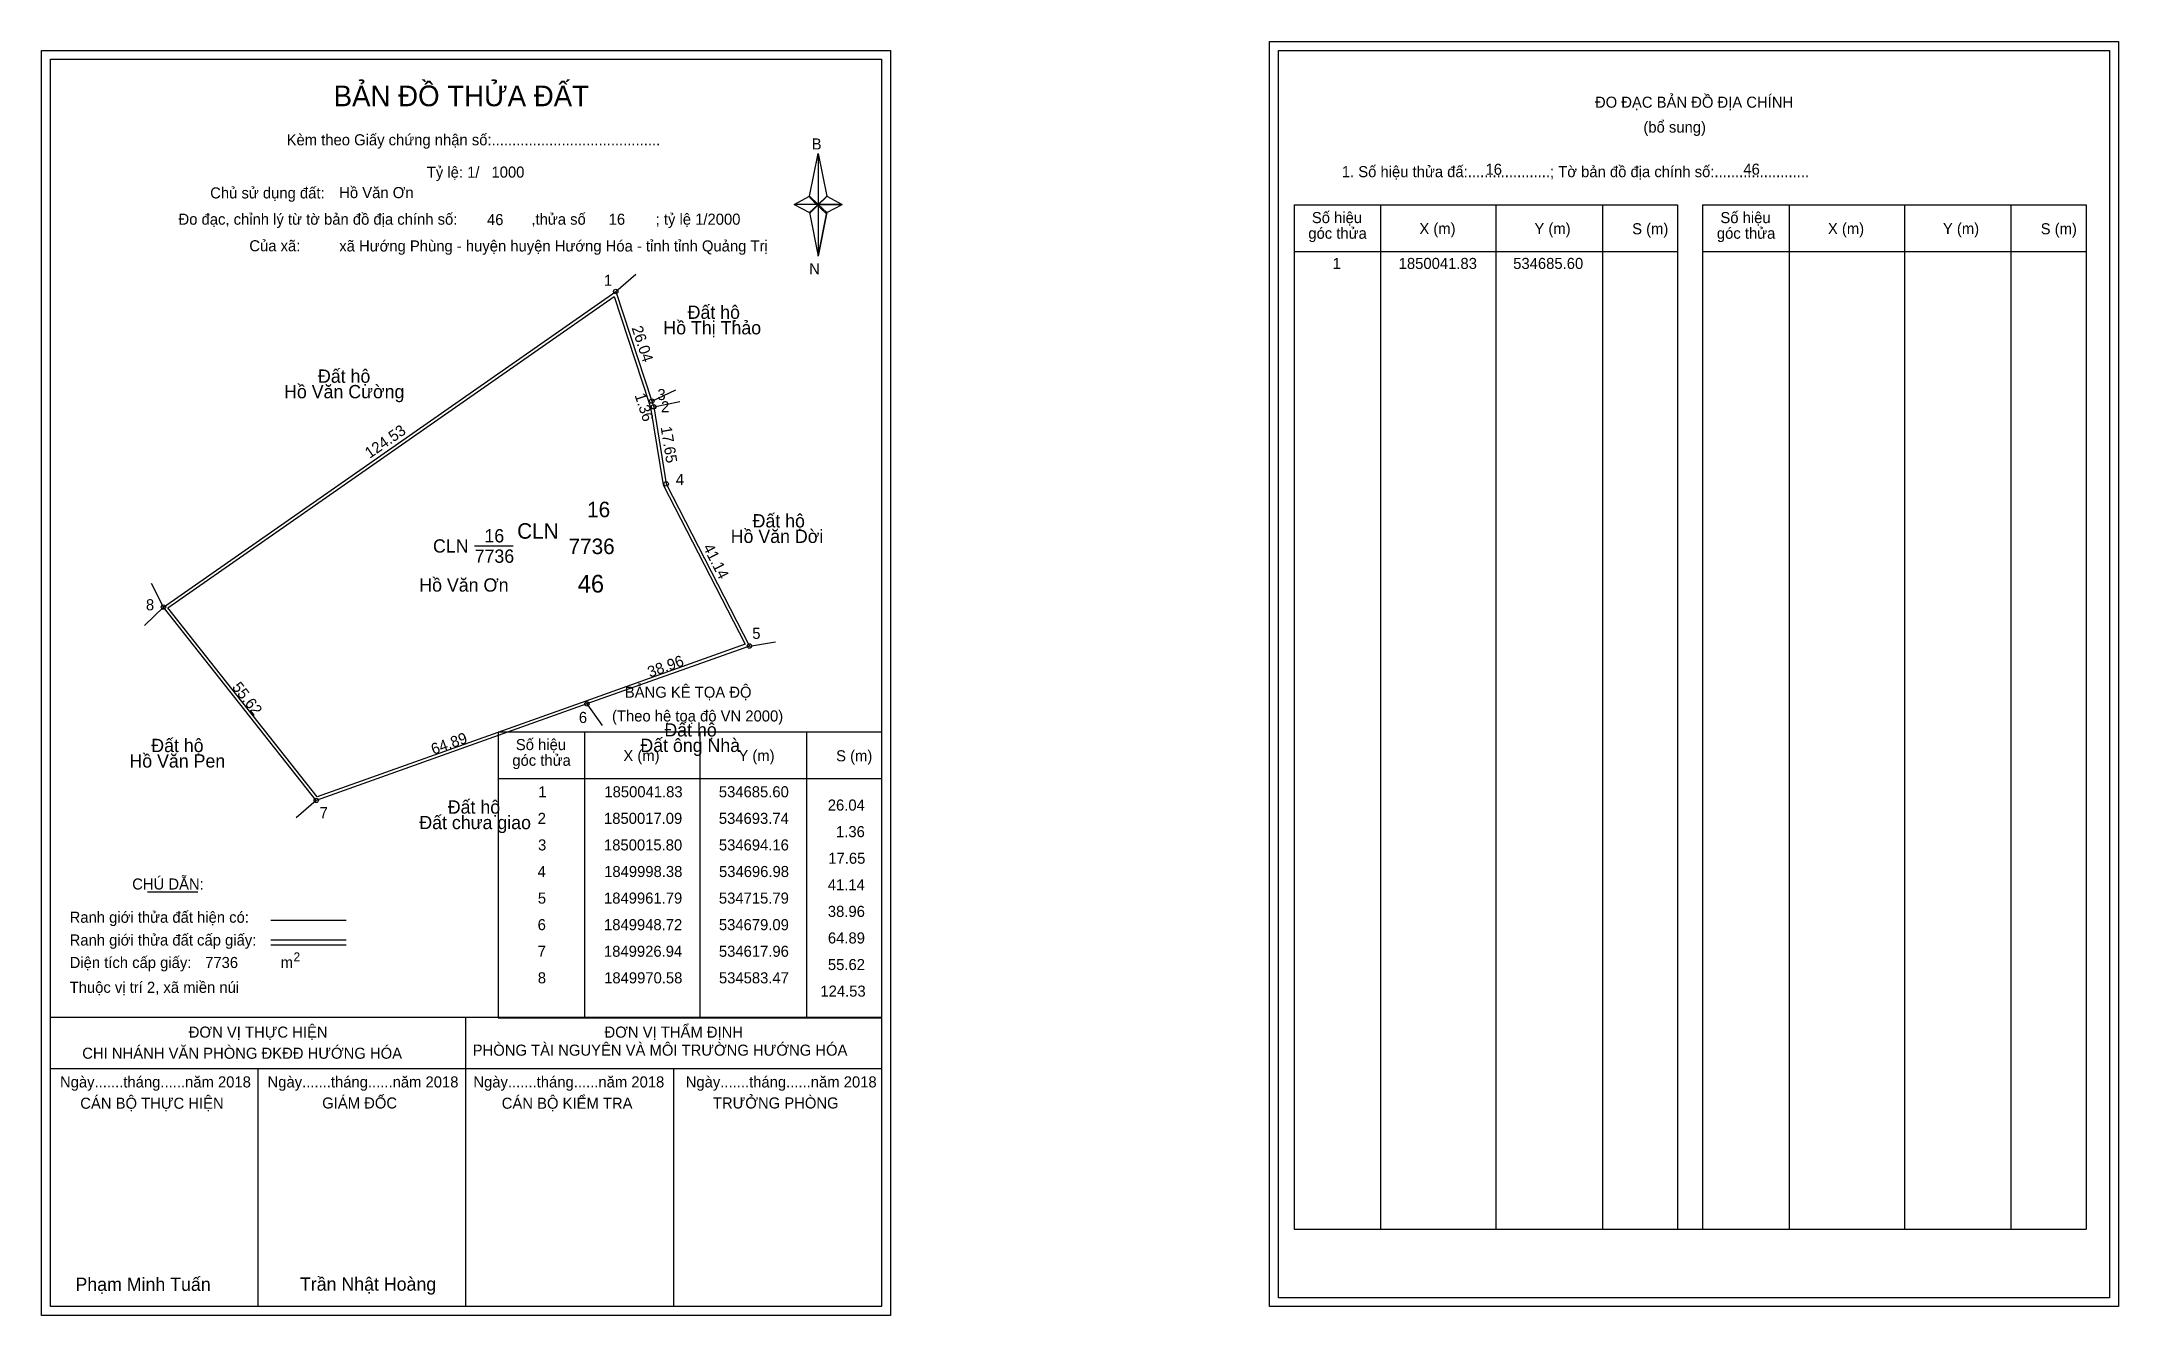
# Model space of a CAD drawing. Extents: x 534556 to 535025, y 1849811 to 1850098.
import ezdxf

# ---------------------------------------------------------------- set-up
doc = ezdxf.new("R2010")
doc.units = 0
for name, color, linetype in [('Level 1', 7, 'Continuous'), ('Level 10', 7, 'Continuous'), ('Level 11', 7, 'Continuous'), ('Level 13', 7, 'Continuous'), ('Level 2', 7, 'Continuous'), ('Level 27', 7, 'Continuous'), ('Level 3', 7, 'Continuous'), ('Level 36', 7, 'Continuous'), ('Level 4', 7, 'Continuous'), ('Level 49', 7, 'Continuous'), ('Level 5', 7, 'Continuous'), ('Level 53', 7, 'Continuous'), ('Level 55', 7, 'Continuous'), ('Level 6', 7, 'Continuous'), ('Level 63', 7, 'Continuous'), ('Level 7', 7, 'Continuous'), ('Level 9', 7, 'Continuous')]:
    doc.layers.add(name, color=color, linetype=linetype)

msp = doc.modelspace()

# ---------------------------------------------------------------- linework, layer by layer
at = {"layer": 'Level 1'}
for p, q in [((534557.93, 1850094.25), (534557.93, 1850094.25)), ((534835.25, 1850096.25), (534835.25, 1850096.25)), ((534729.35, 1850063.37), (534731.32, 1850073.01)), ((534731.32, 1850073.01), (534731.32, 1850061.48)), ((534731.32, 1850073.01), (534733.28, 1850063.37)), ((534725.9, 1850061.48), (534729.35, 1850063.37)), ((534729.35, 1850063.37), (534731.32, 1850061.48)), ((534731.17, 1850061.26), (534729.35, 1850063.15)), ((534731.32, 1850061.48), (534729.35, 1850059.64)), ((534731.17, 1850061.26), (534729.35, 1850059.42)), ((534729.35, 1850059.42), (534731.17, 1850061.26)), ((534733.14, 1850063.15), (534731.17, 1850061.26)), ((534731.17, 1850061.26), (534733.14, 1850063.15)), ((534733.14, 1850059.42), (534731.17, 1850061.26)), ((534733.28, 1850063.37), (534731.32, 1850061.48)), ((534731.32, 1850061.48), (534731.32, 1850049.78)), ((534731.32, 1850061.48), (534736.73, 1850061.48)), ((534731.32, 1850061.48), (534733.28, 1850059.64)), ((534733.28, 1850059.64), (534736.73, 1850061.48)), ((534838.78, 1850061.39), (534925.38, 1850061.39)), ((534858.37, 1849830.13), (534858.37, 1850061.39)), ((534884.44, 1849830.13), (534884.44, 1850061.39)), ((534908.42, 1850061.39), (534908.42, 1849830.13)), ((534925.38, 1850061.39), (534925.38, 1849830.13)), ((534931.04, 1850061.39), (535017.64, 1850061.39)), ((534950.63, 1849830.13), (534950.63, 1850061.39)), ((534976.7, 1849830.13), (534976.7, 1850061.39)), ((535000.67, 1850061.39), (535000.67, 1849830.13)), ((535017.64, 1850061.39), (535017.64, 1849830.13)), ((534729.35, 1850059.64), (534731.32, 1850049.78)), ((534733.28, 1850059.64), (534731.32, 1850049.78)), ((534838.78, 1850050.87), (534925.38, 1850050.87)), ((534931.04, 1850050.87), (535017.64, 1850050.87)), ((534659.02, 1849942.42), (534745.62, 1849942.42)), ((534678.61, 1849877.9), (534678.61, 1849942.42)), ((534704.68, 1849877.9), (534704.68, 1849942.42)), ((534728.65, 1849942.42), (534728.65, 1849877.9)), ((534659.02, 1849931.89), (534745.62, 1849931.89)), ((534579.84, 1849906.31), (534591.25, 1849906.31)), ((534607.71, 1849899.91), (534624.72, 1849899.91)), ((534607.71, 1849895.46), (534624.72, 1849895.46)), ((534607.71, 1849894.37), (534624.72, 1849894.37)), ((534664.75, 1849877.9), (534557.92, 1849877.9)), ((534745.62, 1849877.9), (534640.78, 1849877.9)), ((534651.77, 1849812.67), (534651.77, 1849877.9)), ((534659.02, 1849877.89), (534745.62, 1849877.89)), ((534745.62, 1849866.35), (534557.92, 1849866.35)), ((534604.85, 1849812.67), (534604.85, 1849866.35)), ((534698.7, 1849812.67), (534698.7, 1849866.35)), ((534838.78, 1849830.13), (535017.64, 1849830.13)), ((534745.62, 1849812.67), (534745.62, 1849812.67)), ((535022.95, 1849814.67), (535022.95, 1849814.67))]:
    msp.add_line(p, q, dxfattribs=at)
for points in [[(534729.35, 1850063.37), (534731.32, 1850073.01), (534731.32, 1850061.48)], [(534725.9, 1850061.48), (534729.35, 1850059.64), (534731.32, 1850061.48)], [(534731.32, 1850061.48), (534733.28, 1850063.37), (534736.73, 1850061.48)], [(534731.32, 1850061.48), (534731.32, 1850049.78), (534733.28, 1850059.64)]]:
    msp.add_lwpolyline(points, close=True, dxfattribs=at)
at = {"layer": 'Level 10'}
for p, q in [((534685.6, 1850041.83), (534693.74, 1850017.09)), ((534679.09, 1849948.72), (534617.96, 1849926.94))]:
    msp.add_line(p, q, dxfattribs=at)
for points in [[(534617.96, 1849926.94), (534583.47, 1849970.58), (534685.6, 1850041.83), (534693.74, 1850017.09), (534694.16, 1850015.8), (534696.98, 1849998.38), (534715.79, 1849961.79), (534679.09, 1849948.72)], [(534618.2, 1849927.77), (534584.48, 1849970.43), (534685.23, 1850040.72), (534693.07, 1850016.87), (534693.48, 1850015.63), (534696.31, 1849998.16), (534714.8, 1849962.18), (534678.86, 1849949.38)]]:
    msp.add_lwpolyline(points, close=True, dxfattribs=at)
at = {"layer": 'Level 11'}
for centre in [(534685.6, 1850041.83), (534693.74, 1850017.09), (534694.16, 1850015.8), (534696.98, 1849998.38), (534583.47, 1849970.58), (534715.79, 1849961.79), (534679.09, 1849948.72), (534617.96, 1849926.94), (534617.96, 1849926.94)]:
    msp.add_circle(centre, 0.5, dxfattribs=at)
at = {"layer": 'Level 27'}
for p, q in [((534685.6, 1850041.83), (534690.14, 1850045.76)), ((534693.74, 1850017.09), (534699.19, 1850019.6)), ((534694.16, 1850015.8), (534700.04, 1850016.98)), ((534583.47, 1849970.58), (534580.74, 1849975.92)), ((534583.47, 1849970.58), (534579.15, 1849966.42)), ((534715.79, 1849961.79), (534721.71, 1849962.75)), ((534679.09, 1849948.72), (534682.56, 1849943.82)), ((534617.96, 1849926.94), (534613.41, 1849923.03))]:
    msp.add_line(p, q, dxfattribs=at)
at = {"layer": 'Level 3'}
for p, q in [((534838.78, 1850061.39), (534838.78, 1849830.13)), ((534931.04, 1850061.39), (534931.04, 1849830.13)), ((534659.02, 1849942.42), (534659.02, 1849877.9))]:
    msp.add_line(p, q, dxfattribs=at)
at = {"layer": 'Level 63'}
for points in [[(534555.92, 1850096.25), (534747.62, 1850096.25), (534747.62, 1849810.67), (534555.92, 1849810.67)], [(534557.92, 1850094.25), (534745.62, 1850094.25), (534745.62, 1849812.67), (534557.92, 1849812.67)], [(534833.25, 1850098.25), (535024.95, 1850098.25), (535024.95, 1849812.67), (534833.25, 1849812.67)], [(534835.25, 1850096.25), (535022.95, 1850096.25), (535022.95, 1849814.67), (534835.25, 1849814.67)]]:
    msp.add_lwpolyline(points, close=True, dxfattribs=at)
at = {"layer": 'Level 9'}
msp.add_line((534653.72, 1849984.38), (534662.43, 1849984.38), dxfattribs=at)

# ---------------------------------------------------------------- texts
at = {"layer": 'Level 1'}
for s, height, p in [('BẢN ĐỒ THỬA ĐẤT', 4.6657, (534621.89, 1850083.65)), ('ĐO ĐẠC BẢN ĐỒ ĐỊA CHÍNH', 2.5, (534906.73, 1850083.31)), ('(bổ sung)', 2.5, (534917.67, 1850077.69)), ('Kèm theo Giấy chứng nhận số:.........................................', 2.5, (534611.27, 1850074.82)), ('B', 2.5, (534729.86, 1850073.88)), ('1. Số hiệu thửa đấ:....................; Tờ bản đồ địa chính số:.......................', 2.5, (534849.56, 1850067.63)), ('Chủ sử dụng đất:', 2.5, (534594.01, 1850062.83)), ('Đo đạc, chỉnh lý từ tờ bản đồ địa chính số:                  ,thửa số                 ; tỷ lệ 1/2000', 2.5, (534586.86, 1850056.9)), ('Số hiệu', 2.5, (534842.8, 1850057.26)), ('X (m)', 2.5, (534867.08, 1850054.79)), ('Y (m)', 2.5, (534893.06, 1850054.79)), ('S (m)', 2.5, (534915.13, 1850054.74)), ('Số hiệu', 2.5, (534935.06, 1850057.26)), ('X (m)', 2.5, (534959.34, 1850054.79)), ('Y (m)', 2.5, (534985.31, 1850054.79)), ('S (m)', 2.5, (535007.39, 1850054.74)), ('Của xã:', 2.5, (534602.85, 1850050.9)), ('góc thửa', 2.5, (534842, 1850053.73)), ('góc thửa', 2.5, (534934.26, 1850053.73)), ('N', 2.5, (534729.26, 1850045.71)), ('BẢNG KÊ TỌA ĐỘ', 2.5, (534687.65, 1849950.12)), ('(Theo hệ toạ độ VN 2000)', 2.5, (534684.75, 1849944.76)), ('Số hiệu', 2.5, (534663.04, 1849938.29)), ('góc thửa', 2.5, (534662.24, 1849934.76)), ('X (m)', 2.5, (534687.32, 1849935.81)), ('Y (m)', 2.5, (534713.29, 1849935.81)), ('S (m)', 2.5, (534735.37, 1849935.76)), ('CHÚ DẪN:', 2.5, (534576.4, 1849906.82)), ('Ranh giới thửa đất hiện có:', 2.5, (534562.27, 1849899.32)), ('Ranh giới thửa đất cấp giấy:', 2.5, (534562.27, 1849894.18)), ('2', 2, (534612.83, 1849890.63)), ('Diện tích cấp giấy:', 2.5, (534562.27, 1849889.1)), ('m', 2.5, (534609.93, 1849889.12)), ('Thuộc vị trí 2, xã miền núi', 2.5, (534562.27, 1849883.5)), ('ĐƠN VỊ THỰC HIỆN', 2.5, (534589.16, 1849873.38)), ('ĐƠN VỊ THẨM ĐỊNH', 2.5, (534683.06, 1849873.38)), ('CHI NHÁNH VĂN PHÒNG ĐKĐĐ HƯỚNG HÓA', 2.5, (534565.12, 1849868.62)), ('PHÒNG TÀI NGUYÊN VÀ MÔI TRƯỜNG HƯỚNG HÓA', 2.5, (534653.29, 1849869.31)), ('Ngày.......tháng......năm 2018', 2.5, (534560.09, 1849862.14)), ('Ngày.......tháng......năm 2018', 2.5, (534606.96, 1849862.14)), ('Ngày.......tháng......năm 2018', 2.5, (534653.44, 1849862.14)), ('Ngày.......tháng......năm 2018', 2.5, (534701.4, 1849862.14)), ('CÁN BỘ THỰC HIỆN', 2.5, (534564.67, 1849857.33)), ('GIÁM ĐỐC', 2.5, (534619.31, 1849857.39)), ('CÁN BỘ KIỂM TRA', 2.5, (534659.85, 1849857.33)), ('TRƯỞNG PHÒNG', 2.5, (534707.54, 1849857.39)), ('Phạm Minh Tuấn', 3, (534563.58, 1849816.21)), ('Trần Nhật Hoàng', 3, (534614.28, 1849816.26))]:
    msp.add_text(s, height=height, dxfattribs=at).set_placement(p)
at = {"layer": 'Level 11'}
msp.add_text('Tỷ lệ: 1/', height=2.5, dxfattribs=at).set_placement((534642.93, 1850067.51))
at = {"layer": 'Level 13'}
for s, p in [('16', (534655.94, 1849985.18)), ('CLN', (534644.33, 1849982.88)), ('7736', (534653.73, 1849980.58))]:
    msp.add_text(s, height=3, dxfattribs=at).set_placement(p)
at = {"layer": 'Level 2'}
msp.add_text('Hồ Văn Ơn', height=3, dxfattribs=at).set_placement((534641.23, 1849974.07))
at = {"layer": 'Level 3'}
msp.add_text('CLN', height=3.5, dxfattribs=at).set_placement((534663.33, 1849986.02))
at = {"layer": 'Level 36'}
for s, p in [('Đất hộ', (534701.83, 1850035.65)), ('Hồ Thị Thảo', (534696.35, 1850032.15)), ('Đất hộ', (534618.35, 1850021.22)), ('Hồ Văn Cường', (534610.7, 1850017.72)), ('Đất hộ', (534716.5, 1849988.56)), ('Hồ Văn Dời', (534711.56, 1849985.06)), ('Đất hộ', (534696.58, 1849941.37)), ('Đất hộ', (534580.7, 1849937.85)), ('Đất ông Nhà', (534691.16, 1849937.87)), ('Hồ Văn Pen', (534575.77, 1849934.35)), ('Đất hộ', (534647.67, 1849923.95)), ('Đất chưa giao', (534641.24, 1849920.45))]:
    msp.add_text(s, height=3, dxfattribs=at).set_placement(p)
at = {"layer": 'Level 4'}
msp.add_text('16', height=3.5, dxfattribs=at).set_placement((534679.13, 1849990.87))
at = {"layer": 'Level 49'}
for s, rotation, p in [('26.04', 288.2123, (534689.15, 1850033.6)), ('1.36', 288.0343, (534689.83, 1850018.43)), ('124.53', 34.9012, (534630.04, 1850004.04)), ('17.65', 279.1954, (534695.72, 1850011.2)), ('41.14', 297.2066, (534705.23, 1849984.09)), ('38.96', 19.6024, (534693.32, 1849954.64)), ('55.62', 308.3204, (534598.81, 1849952.46)), ('64.89', 19.6105, (534644.42, 1849937.22))]:
    msp.add_text(s, height=2.5, rotation=rotation, dxfattribs=at).set_placement(p)
at = {"layer": 'Level 5'}
msp.add_text('7736', height=3.5, dxfattribs=at).set_placement((534674.94, 1849982.54))
at = {"layer": 'Level 53'}
for s, p in [('1', (534847.5, 1850046.91)), ('1850041.83', (534862.41, 1850046.91)), ('534685.60', (534888.27, 1850046.91)), ('1', (534668.12, 1849927.64)), ('1850041.83', (534683.03, 1849927.64)), ('534685.60', (534708.88, 1849927.64)), ('26.04', (534733.48, 1849924.64)), ('2', (534667.97, 1849921.64)), ('1850017.09', (534682.95, 1849921.64)), ('534693.74', (534708.88, 1849921.64)), ('1.36', (534735.34, 1849918.64)), ('3', (534668.05, 1849915.64)), ('1850015.80', (534682.94, 1849915.64)), ('534694.16', (534708.89, 1849915.64)), ('4', (534667.96, 1849909.64)), ('1849998.38', (534682.98, 1849909.64)), ('534696.98', (534708.92, 1849909.64)), ('17.65', (534733.6, 1849912.64)), ('41.14', (534733.48, 1849906.64)), ('5', (534668.01, 1849903.64)), ('1849961.79', (534682.95, 1849903.64)), ('534715.79', (534708.89, 1849903.64)), ('38.96', (534733.5, 1849900.64)), ('6', (534667.96, 1849897.64)), ('1849948.72', (534682.95, 1849897.64)), ('534679.09', (534708.89, 1849897.64)), ('64.89', (534733.51, 1849894.64)), ('7', (534667.97, 1849891.64)), ('1849926.94', (534682.94, 1849891.64)), ('534617.96', (534708.89, 1849891.64)), ('8', (534668, 1849885.64)), ('1849970.58', (534682.98, 1849885.64)), ('534583.47', (534708.9, 1849885.64)), ('55.62', (534733.51, 1849888.64)), ('124.53', (534731.81, 1849882.64))]:
    msp.add_text(s, height=2.5, dxfattribs=at).set_placement(p)
at = {"layer": 'Level 55'}
for s, height, p in [('1', 0.4, (534685.49, 1850041.83)), ('0', 0.11, (534685.56, 1850041.72)), ('0', 0.11, (534685.56, 1850041.72)), ('0', 0.11, (534685.56, 1850041.72)), ('2', 0.4, (534693.6, 1850017.09)), ('0', 0.11, (534693.7, 1850016.98)), ('0', 0.11, (534693.7, 1850016.98)), ('3', 0.4, (534694.04, 1850015.8)), ('0', 0.11, (534694.12, 1850015.69)), ('0', 0.11, (534694.12, 1850015.69)), ('4', 0.4, (534696.84, 1849998.38)), ('0', 0.11, (534696.94, 1849998.27)), ('8', 0.4, (534583.34, 1849970.58)), ('0', 0.11, (534583.43, 1849970.47)), ('0', 0.11, (534583.43, 1849970.47)), ('0', 0.11, (534583.43, 1849970.47)), ('0', 0.11, (534583.43, 1849970.47)), ('5', 0.4, (534715.66, 1849961.79)), ('0', 0.11, (534715.75, 1849961.68)), ('0', 0.11, (534715.75, 1849961.68)), ('6', 0.4, (534678.95, 1849948.72)), ('0', 0.11, (534679.05, 1849948.61)), ('0', 0.11, (534679.05, 1849948.61)), ('7', 0.4, (534617.83, 1849926.94)), ('0', 0.11, (534617.92, 1849926.83)), ('0', 0.11, (534617.92, 1849926.83)), ('0', 0.11, (534617.92, 1849926.83))]:
    msp.add_text(s, height=height, dxfattribs=at).set_placement(p)
at = {"layer": 'Level 6'}
for s, p in [('16', (534882.01, 1850068.17)), ('46', (534940.25, 1850068.19)), ('1000', (534657.53, 1850067.53)), ('Hồ Văn Ơn', (534623.15, 1850062.9)), ('46', (534656.52, 1850056.81)), ('16', (534684, 1850056.89)), ('xã Hướng Phùng - huyện huyện Hướng Hóa - tỉnh tỉnh Quảng Trị', (534623.16, 1850050.86)), ('7736', (534592.87, 1849889.1))]:
    msp.add_text(s, height=2.5, dxfattribs=at).set_placement(p)
at = {"layer": 'Level 7'}
msp.add_text('46', height=4, dxfattribs=at).set_placement((534677.01, 1849973.86))
at = {"layer": 'Level 9'}
for s, p in [('1', (534682.94, 1850043.11)), ('3', (534695, 1850017.31)), ('2', (534695.82, 1850014.56)), ('4', (534699.16, 1849998.13)), ('8', (534579.5, 1849969.86)), ('5', (534716.43, 1849963.4)), ('6', (534677.27, 1849944.42)), ('7', (534618.72, 1849922.92))]:
    msp.add_text(s, height=2.5, dxfattribs=at).set_placement(p)

doc.saveas('drawing.dxf')
